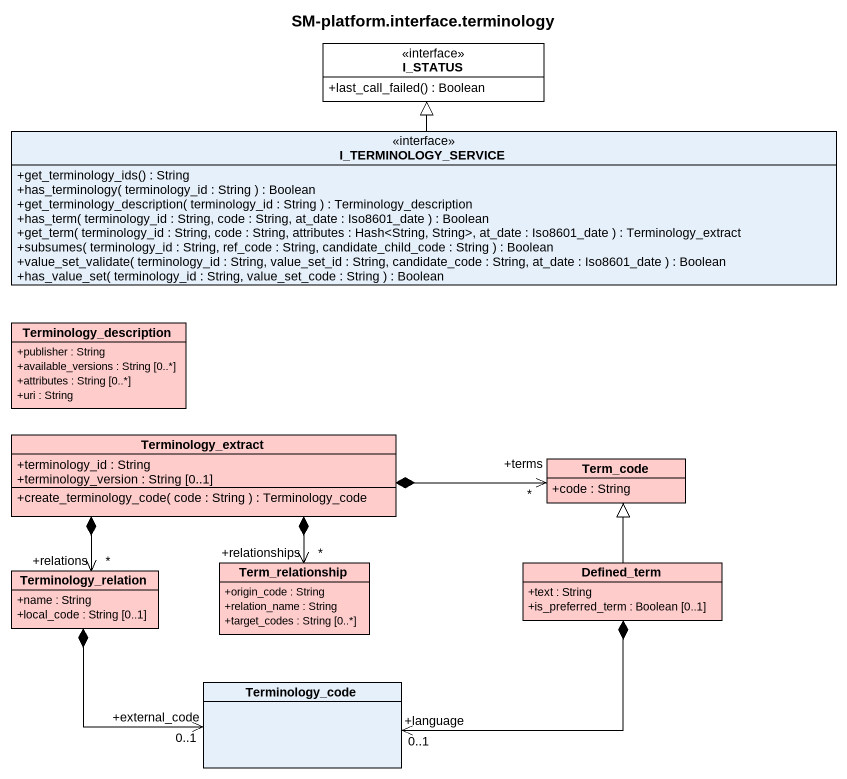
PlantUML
@startuml
title SM-platform.interface.terminology
hide circle
hide empty members
skinparam classAttributeIconSize 0
interface I_STATUS #FFFFFF {
  +last_call_failed() : Boolean
}
interface I_TERMINOLOGY_SERVICE {
  +get_terminology_ids() : String
  +has_terminology( terminology_id : String ) : Boolean
  +get_terminology_description( terminology_id : String ) : Terminology_description
  +has_term( terminology_id : String, code : String, at_date : Iso8601_date ) : Boolean
  +get_term( terminology_id : String, code : String, attributes : Hash<String, String>, at_date : Iso8601_date ) : Terminology_extract
  +subsumes( terminology_id : String, ref_code : String, candidate_child_code : String ) : Boolean
  +value_set_validate( terminology_id : String, value_set_id : String, candidate_code : String, at_date : Iso8601_date ) : Boolean
  +has_value_set( terminology_id : String, value_set_code : String ) : Boolean
}
class Terminology_description #FFCCCC {
  +publisher : String
  +available_versions : String [0..*]
  +attributes : String [0..*]
  +uri : String
}
class Terminology_extract #FFCCCC {
  +terminology_id : String
  +terminology_version : String [0..1]
  +create_terminology_code( code : String ) : Terminology_code
}
class Term_code #FFCCCC {
  +code : String
}
class Terminology_relation #FFCCCC {
  +name : String
  +local_code : String [0..1]
}
class Term_relationship #FFCCCC {
  +origin_code : String
  +relation_name : String
  +target_codes : String [0..*]
}
class Defined_term #FFCCCC {
  +text : String
  +is_preferred_term : Boolean [0..1]
}
class Terminology_code
I_TERMINOLOGY_SERVICE -up-|> I_STATUS
Terminology_extract *-right-> "+terms\n*" Term_code
Terminology_extract *--> "+relations\n*" Terminology_relation
Terminology_extract *--> "+relationships\n*" Term_relationship
Terminology_relation *-right-> "+external_code\n0..1" Terminology_code
Defined_term -up-|> Term_code
Terminology_code "+language\n0..1" <-right-* Defined_term
@enduml
